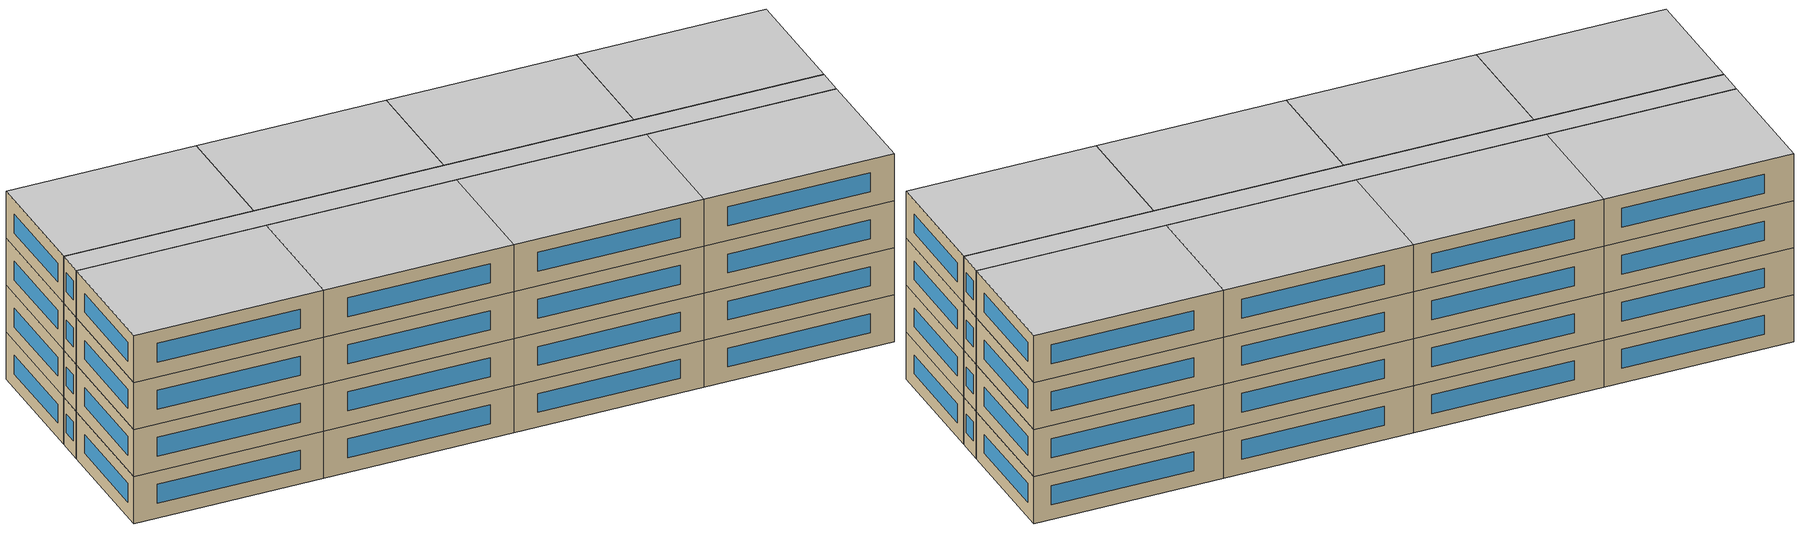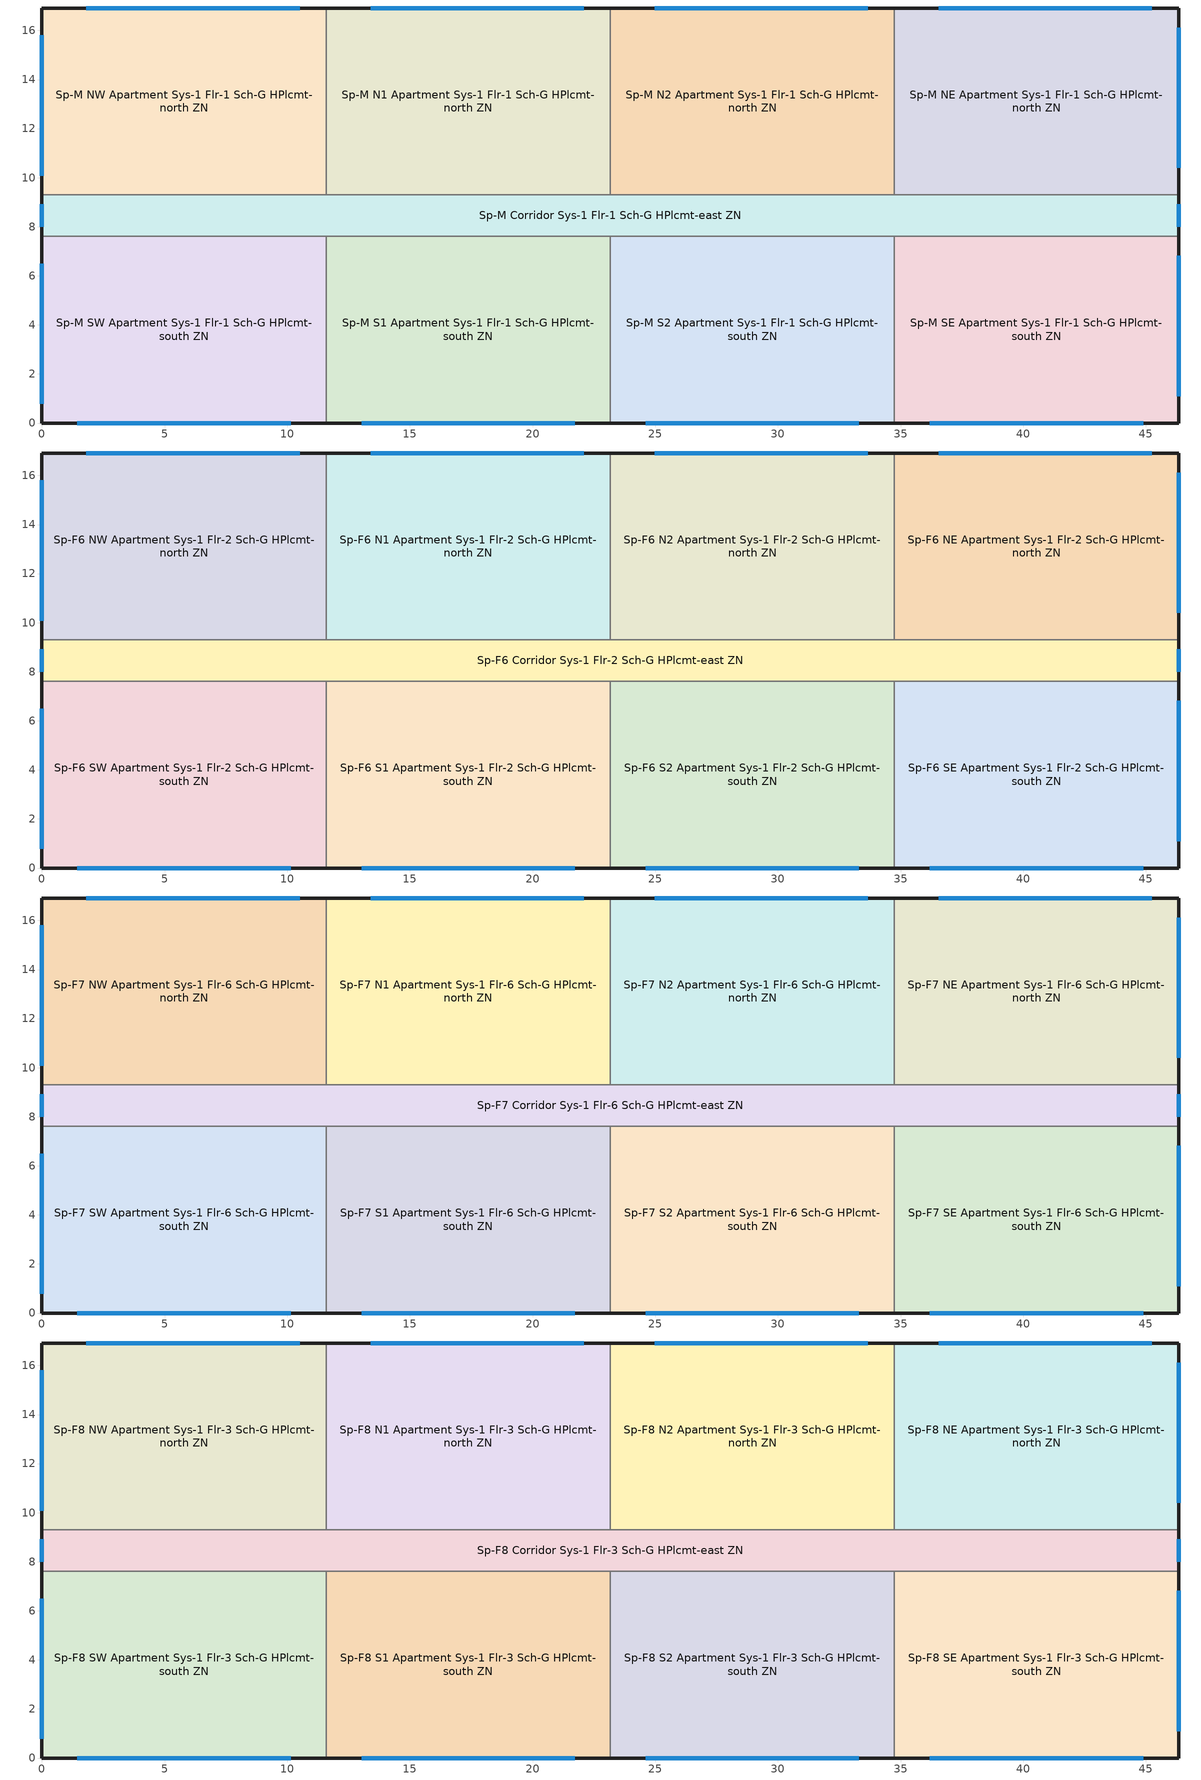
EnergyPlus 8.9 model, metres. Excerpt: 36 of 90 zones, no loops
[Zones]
Sp-M Corridor Sys-1 Flr-1 Sch-G HPlcmt-east ZN
 floor to Sp-F4 Corridor Sys-1 Flr-8 Sch-G HPlcmt-east ZN (Typical Interior Floor): 46.33,9.3 46.33,7.62 0,7.62 0,9.3 z12.19
 wall outside (Customized opaque construction {70a08f41-941f-41e8-ba7e-195cee31ed19} to conductance of 0.247): 46.33,7.62 46.33,9.3 / 0,9.3 0,7.62 z12.19:15.24
 wall to Sp-M S1 Apartment Sys-1 Flr-1 Sch-G HPlcmt-south ZN (Typical Interior Wall): 11.58,7.62 23.16,7.62 z12.19:15.24
 wall to Sp-M S2 Apartment Sys-1 Flr-1 Sch-G HPlcmt-south ZN (Typical Interior Wall): 23.16,7.62 34.75,7.62 z12.19:15.24
 wall to Sp-M SE Apartment Sys-1 Flr-1 Sch-G HPlcmt-south ZN (Typical Interior Wall): 34.75,7.62 46.33,7.62 z12.19:15.24
 wall to Sp-M SW Apartment Sys-1 Flr-1 Sch-G HPlcmt-south ZN (Typical Interior Wall): 0,7.62 11.58,7.62 z12.19:15.24
 wall to Sp-M N1 Apartment Sys-1 Flr-1 Sch-G HPlcmt-north ZN (Typical Interior Wall): 23.16,9.3 11.58,9.3 z12.19:15.24
 wall to Sp-M N2 Apartment Sys-1 Flr-1 Sch-G HPlcmt-north ZN (Typical Interior Wall): 34.75,9.3 23.16,9.3 z12.19:15.24
 wall to Sp-M NE Apartment Sys-1 Flr-1 Sch-G HPlcmt-north ZN (Typical Interior Wall): 46.33,9.3 34.75,9.3 z12.19:15.24
 wall to Sp-M NW Apartment Sys-1 Flr-1 Sch-G HPlcmt-north ZN (Typical Interior Wall): 11.58,9.3 0,9.3 z12.19:15.24
 window (Customized Fenestration: cond=0.220 tvis=0.220 tsol=0.232): 46.33,8 46.33,8.91 / 0,8.91 0,8 z13.15:14.36
Sp-M N1 Apartment Sys-1 Flr-1 Sch-G HPlcmt-north ZN
 floor to Sp-F4 N1 Apartment Sys-1 Flr-8 Sch-G HPlcmt-north ZN (Typical Interior Floor): 23.16,16.92 23.16,9.3 11.58,9.3 11.58,16.92 z12.19
 wall outside (Customized opaque construction {70a08f41-941f-41e8-ba7e-195cee31ed19} to conductance of 0.247): 23.16,16.92 11.58,16.92 z12.19:15.24
 wall to Sp-M N2 Apartment Sys-1 Flr-1 Sch-G HPlcmt-north ZN (Typical Interior Wall): 23.16,9.3 23.16,16.92 z12.19:15.24
 wall to Sp-M NW Apartment Sys-1 Flr-1 Sch-G HPlcmt-north ZN (Typical Interior Wall): 11.58,16.92 11.58,9.3 z12.19:15.24
 window (Customized Fenestration: cond=0.220 tvis=0.220 tsol=0.232): 22.08,16.92 13.4,16.92 z13.15:14.36
Sp-M N2 Apartment Sys-1 Flr-1 Sch-G HPlcmt-north ZN
 floor to Sp-F4 N2 Apartment Sys-1 Flr-8 Sch-G HPlcmt-north ZN (Typical Interior Floor): 34.75,16.92 34.75,9.3 23.16,9.3 23.16,16.92 z12.19
 wall outside (Customized opaque construction {70a08f41-941f-41e8-ba7e-195cee31ed19} to conductance of 0.247): 34.75,16.92 23.16,16.92 z12.19:15.24
 wall to Sp-M NE Apartment Sys-1 Flr-1 Sch-G HPlcmt-north ZN (Typical Interior Wall): 34.75,9.3 34.75,16.92 z12.19:15.24
 window (Customized Fenestration: cond=0.220 tvis=0.220 tsol=0.232): 33.66,16.92 24.98,16.92 z13.15:14.36
Sp-M NE Apartment Sys-1 Flr-1 Sch-G HPlcmt-north ZN
 floor to Sp-F4 NE Apartment Sys-1 Flr-8 Sch-G HPlcmt-north ZN (Typical Interior Floor): 46.33,16.92 46.33,9.3 34.75,9.3 34.75,16.92 z12.19
 wall outside (Customized opaque construction {70a08f41-941f-41e8-ba7e-195cee31ed19} to conductance of 0.247): 46.33,9.3 46.33,16.92 34.75,16.92 z12.19:15.24
 window (Customized Fenestration: cond=0.220 tvis=0.220 tsol=0.232): 46.33,10.4 46.33,16.11 / 45.25,16.92 36.56,16.92 z13.15:14.36
Sp-M NW Apartment Sys-1 Flr-1 Sch-G HPlcmt-north ZN
 floor to Sp-F4 NW Apartment Sys-1 Flr-8 Sch-G HPlcmt-north ZN (Typical Interior Floor): 11.58,16.92 11.58,9.3 0,9.3 0,16.92 z12.19
 wall outside (Customized opaque construction {70a08f41-941f-41e8-ba7e-195cee31ed19} to conductance of 0.247): 11.58,16.92 0,16.92 0,9.3 z12.19:15.24
 window (Customized Fenestration: cond=0.220 tvis=0.220 tsol=0.232): 10.5,16.92 1.81,16.92 / 0,15.8 0,10.08 z13.15:14.36
Sp-M S1 Apartment Sys-1 Flr-1 Sch-G HPlcmt-south ZN
 floor to Sp-F4 S1 Apartment Sys-1 Flr-8 Sch-G HPlcmt-south ZN (Typical Interior Floor): 23.16,7.62 23.16,0 11.58,0 11.58,7.62 z12.19
 wall outside (Customized opaque construction {70a08f41-941f-41e8-ba7e-195cee31ed19} to conductance of 0.247): 11.58,0 23.16,0 z12.19:15.24
 wall to Sp-M S2 Apartment Sys-1 Flr-1 Sch-G HPlcmt-south ZN (Typical Interior Wall): 23.16,0 23.16,7.62 z12.19:15.24
 wall to Sp-M SW Apartment Sys-1 Flr-1 Sch-G HPlcmt-south ZN (Typical Interior Wall): 11.58,7.62 11.58,0 z12.19:15.24
 window (Customized Fenestration: cond=0.220 tvis=0.220 tsol=0.232): 13.03,0 21.72,0 z13.15:14.36
Sp-M S2 Apartment Sys-1 Flr-1 Sch-G HPlcmt-south ZN
 floor to Sp-F4 S2 Apartment Sys-1 Flr-8 Sch-G HPlcmt-south ZN (Typical Interior Floor): 34.75,7.62 34.75,0 23.16,0 23.16,7.62 z12.19
 wall outside (Customized opaque construction {70a08f41-941f-41e8-ba7e-195cee31ed19} to conductance of 0.247): 23.16,0 34.75,0 z12.19:15.24
 wall to Sp-M SE Apartment Sys-1 Flr-1 Sch-G HPlcmt-south ZN (Typical Interior Wall): 34.75,0 34.75,7.62 z12.19:15.24
 window (Customized Fenestration: cond=0.220 tvis=0.220 tsol=0.232): 24.61,0 33.3,0 z13.15:14.36
Sp-M SE Apartment Sys-1 Flr-1 Sch-G HPlcmt-south ZN
 floor to Sp-F4 SE Apartment Sys-1 Flr-8 Sch-G HPlcmt-south ZN (Typical Interior Floor): 46.33,7.62 46.33,0 34.75,0 34.75,7.62 z12.19
 wall outside (Customized opaque construction {70a08f41-941f-41e8-ba7e-195cee31ed19} to conductance of 0.247): 34.75,0 46.33,0 46.33,7.62 z12.19:15.24
 window (Customized Fenestration: cond=0.220 tvis=0.220 tsol=0.232): 46.33,1.1 46.33,6.81 / 36.19,0 44.88,0 z13.15:14.36
Sp-M SW Apartment Sys-1 Flr-1 Sch-G HPlcmt-south ZN
 floor to Sp-F4 SW Apartment Sys-1 Flr-8 Sch-G HPlcmt-south ZN (Typical Interior Floor): 11.58,7.62 11.58,0 0,0 0,7.62 z12.19
 wall outside (Customized opaque construction {70a08f41-941f-41e8-ba7e-195cee31ed19} to conductance of 0.247): 0,7.62 0,0 11.58,0 z12.19:15.24
 window (Customized Fenestration: cond=0.220 tvis=0.220 tsol=0.232): 1.45,0 10.13,0 / 0,6.5 0,0.79 z13.15:14.36
Sp-F6 Corridor Sys-1 Flr-2 Sch-G HPlcmt-east ZN
 floor to Sp-M Corridor Sys-1 Flr-1 Sch-G HPlcmt-east ZN (Typical Interior Floor): 46.33,9.3 46.33,7.62 0,7.62 0,9.3 z15.24
 wall outside (Customized opaque construction {70a08f41-941f-41e8-ba7e-195cee31ed19} to conductance of 0.247): 46.33,7.62 46.33,9.3 / 0,9.3 0,7.62 z15.24:18.29
 wall to Sp-F6 S1 Apartment Sys-1 Flr-2 Sch-G HPlcmt-south ZN (Typical Interior Wall): 11.58,7.62 23.16,7.62 z15.24:18.29
 wall to Sp-F6 S2 Apartment Sys-1 Flr-2 Sch-G HPlcmt-south ZN (Typical Interior Wall): 23.16,7.62 34.75,7.62 z15.24:18.29
 wall to Sp-F6 SE Apartment Sys-1 Flr-2 Sch-G HPlcmt-south ZN (Typical Interior Wall): 34.75,7.62 46.33,7.62 z15.24:18.29
 wall to Sp-F6 SW Apartment Sys-1 Flr-2 Sch-G HPlcmt-south ZN (Typical Interior Wall): 0,7.62 11.58,7.62 z15.24:18.29
 wall to Sp-F6 N1 Apartment Sys-1 Flr-2 Sch-G HPlcmt-north ZN (Typical Interior Wall): 23.16,9.3 11.58,9.3 z15.24:18.29
 wall to Sp-F6 N2 Apartment Sys-1 Flr-2 Sch-G HPlcmt-north ZN (Typical Interior Wall): 34.75,9.3 23.16,9.3 z15.24:18.29
 wall to Sp-F6 NE Apartment Sys-1 Flr-2 Sch-G HPlcmt-north ZN (Typical Interior Wall): 46.33,9.3 34.75,9.3 z15.24:18.29
 wall to Sp-F6 NW Apartment Sys-1 Flr-2 Sch-G HPlcmt-north ZN (Typical Interior Wall): 11.58,9.3 0,9.3 z15.24:18.29
 window (Customized Fenestration: cond=0.220 tvis=0.220 tsol=0.232): 46.33,8 46.33,8.91 / 0,8.91 0,8 z16.19:17.41
Sp-F6 N1 Apartment Sys-1 Flr-2 Sch-G HPlcmt-north ZN
 floor to Sp-M N1 Apartment Sys-1 Flr-1 Sch-G HPlcmt-north ZN (Typical Interior Floor): 23.16,16.92 23.16,9.3 11.58,9.3 11.58,16.92 z15.24
 wall outside (Customized opaque construction {70a08f41-941f-41e8-ba7e-195cee31ed19} to conductance of 0.247): 23.16,16.92 11.58,16.92 z15.24:18.29
 wall to Sp-F6 N2 Apartment Sys-1 Flr-2 Sch-G HPlcmt-north ZN (Typical Interior Wall): 23.16,9.3 23.16,16.92 z15.24:18.29
 wall to Sp-F6 NW Apartment Sys-1 Flr-2 Sch-G HPlcmt-north ZN (Typical Interior Wall): 11.58,16.92 11.58,9.3 z15.24:18.29
 window (Customized Fenestration: cond=0.220 tvis=0.220 tsol=0.232): 22.08,16.92 13.4,16.92 z16.19:17.41
Sp-F6 N2 Apartment Sys-1 Flr-2 Sch-G HPlcmt-north ZN
 floor to Sp-M N2 Apartment Sys-1 Flr-1 Sch-G HPlcmt-north ZN (Typical Interior Floor): 34.75,16.92 34.75,9.3 23.16,9.3 23.16,16.92 z15.24
 wall outside (Customized opaque construction {70a08f41-941f-41e8-ba7e-195cee31ed19} to conductance of 0.247): 34.75,16.92 23.16,16.92 z15.24:18.29
 wall to Sp-F6 NE Apartment Sys-1 Flr-2 Sch-G HPlcmt-north ZN (Typical Interior Wall): 34.75,9.3 34.75,16.92 z15.24:18.29
 window (Customized Fenestration: cond=0.220 tvis=0.220 tsol=0.232): 33.66,16.92 24.98,16.92 z16.19:17.41
Sp-F6 NE Apartment Sys-1 Flr-2 Sch-G HPlcmt-north ZN
 floor to Sp-M NE Apartment Sys-1 Flr-1 Sch-G HPlcmt-north ZN (Typical Interior Floor): 46.33,16.92 46.33,9.3 34.75,9.3 34.75,16.92 z15.24
 wall outside (Customized opaque construction {70a08f41-941f-41e8-ba7e-195cee31ed19} to conductance of 0.247): 46.33,9.3 46.33,16.92 34.75,16.92 z15.24:18.29
 window (Customized Fenestration: cond=0.220 tvis=0.220 tsol=0.232): 46.33,10.4 46.33,16.11 / 45.25,16.92 36.56,16.92 z16.19:17.41
Sp-F6 NW Apartment Sys-1 Flr-2 Sch-G HPlcmt-north ZN
 floor to Sp-M NW Apartment Sys-1 Flr-1 Sch-G HPlcmt-north ZN (Typical Interior Floor): 11.58,16.92 11.58,9.3 0,9.3 0,16.92 z15.24
 wall outside (Customized opaque construction {70a08f41-941f-41e8-ba7e-195cee31ed19} to conductance of 0.247): 11.58,16.92 0,16.92 0,9.3 z15.24:18.29
 window (Customized Fenestration: cond=0.220 tvis=0.220 tsol=0.232): 10.5,16.92 1.81,16.92 / 0,15.8 0,10.08 z16.19:17.41
Sp-F6 S1 Apartment Sys-1 Flr-2 Sch-G HPlcmt-south ZN
 floor to Sp-M S1 Apartment Sys-1 Flr-1 Sch-G HPlcmt-south ZN (Typical Interior Floor): 23.16,7.62 23.16,0 11.58,0 11.58,7.62 z15.24
 wall outside (Customized opaque construction {70a08f41-941f-41e8-ba7e-195cee31ed19} to conductance of 0.247): 11.58,0 23.16,0 z15.24:18.29
 wall to Sp-F6 S2 Apartment Sys-1 Flr-2 Sch-G HPlcmt-south ZN (Typical Interior Wall): 23.16,0 23.16,7.62 z15.24:18.29
 wall to Sp-F6 SW Apartment Sys-1 Flr-2 Sch-G HPlcmt-south ZN (Typical Interior Wall): 11.58,7.62 11.58,0 z15.24:18.29
 window (Customized Fenestration: cond=0.220 tvis=0.220 tsol=0.232): 13.03,0 21.72,0 z16.19:17.41
Sp-F6 S2 Apartment Sys-1 Flr-2 Sch-G HPlcmt-south ZN
 floor to Sp-M S2 Apartment Sys-1 Flr-1 Sch-G HPlcmt-south ZN (Typical Interior Floor): 34.75,7.62 34.75,0 23.16,0 23.16,7.62 z15.24
 wall outside (Customized opaque construction {70a08f41-941f-41e8-ba7e-195cee31ed19} to conductance of 0.247): 23.16,0 34.75,0 z15.24:18.29
 wall to Sp-F6 SE Apartment Sys-1 Flr-2 Sch-G HPlcmt-south ZN (Typical Interior Wall): 34.75,0 34.75,7.62 z15.24:18.29
 window (Customized Fenestration: cond=0.220 tvis=0.220 tsol=0.232): 24.61,0 33.3,0 z16.19:17.41
Sp-F6 SE Apartment Sys-1 Flr-2 Sch-G HPlcmt-south ZN
 floor to Sp-M SE Apartment Sys-1 Flr-1 Sch-G HPlcmt-south ZN (Typical Interior Floor): 46.33,7.62 46.33,0 34.75,0 34.75,7.62 z15.24
 wall outside (Customized opaque construction {70a08f41-941f-41e8-ba7e-195cee31ed19} to conductance of 0.247): 34.75,0 46.33,0 46.33,7.62 z15.24:18.29
 window (Customized Fenestration: cond=0.220 tvis=0.220 tsol=0.232): 46.33,1.1 46.33,6.81 / 36.19,0 44.88,0 z16.19:17.41
Sp-F6 SW Apartment Sys-1 Flr-2 Sch-G HPlcmt-south ZN
 floor to Sp-M SW Apartment Sys-1 Flr-1 Sch-G HPlcmt-south ZN (Typical Interior Floor): 11.58,7.62 11.58,0 0,0 0,7.62 z15.24
 wall outside (Customized opaque construction {70a08f41-941f-41e8-ba7e-195cee31ed19} to conductance of 0.247): 0,7.62 0,0 11.58,0 z15.24:18.29
 window (Customized Fenestration: cond=0.220 tvis=0.220 tsol=0.232): 1.45,0 10.13,0 / 0,6.5 0,0.79 z16.19:17.41
Sp-F7 Corridor Sys-1 Flr-6 Sch-G HPlcmt-east ZN
 floor to Sp-F6 Corridor Sys-1 Flr-2 Sch-G HPlcmt-east ZN (Typical Interior Floor): 46.33,9.3 46.33,7.62 0,7.62 0,9.3 z18.29
 wall outside (Customized opaque construction {70a08f41-941f-41e8-ba7e-195cee31ed19} to conductance of 0.247): 46.33,7.62 46.33,9.3 / 0,9.3 0,7.62 z18.29:21.33
 wall to Sp-F7 S1 Apartment Sys-1 Flr-6 Sch-G HPlcmt-south ZN (Typical Interior Wall): 11.58,7.62 23.16,7.62 z18.29:21.33
 wall to Sp-F7 S2 Apartment Sys-1 Flr-6 Sch-G HPlcmt-south ZN (Typical Interior Wall): 23.16,7.62 34.75,7.62 z18.29:21.33
 wall to Sp-F7 SE Apartment Sys-1 Flr-6 Sch-G HPlcmt-south ZN (Typical Interior Wall): 34.75,7.62 46.33,7.62 z18.29:21.33
 wall to Sp-F7 SW Apartment Sys-1 Flr-6 Sch-G HPlcmt-south ZN (Typical Interior Wall): 0,7.62 11.58,7.62 z18.29:21.33
 wall to Sp-F7 N1 Apartment Sys-1 Flr-6 Sch-G HPlcmt-north ZN (Typical Interior Wall): 23.16,9.3 11.58,9.3 z18.29:21.33
 wall to Sp-F7 N2 Apartment Sys-1 Flr-6 Sch-G HPlcmt-north ZN (Typical Interior Wall): 34.75,9.3 23.16,9.3 z18.29:21.33
 wall to Sp-F7 NE Apartment Sys-1 Flr-6 Sch-G HPlcmt-north ZN (Typical Interior Wall): 46.33,9.3 34.75,9.3 z18.29:21.33
 wall to Sp-F7 NW Apartment Sys-1 Flr-6 Sch-G HPlcmt-north ZN (Typical Interior Wall): 11.58,9.3 0,9.3 z18.29:21.33
 window (Customized Fenestration: cond=0.220 tvis=0.220 tsol=0.232): 46.33,8 46.33,8.91 / 0,8.91 0,8 z19.24:20.46
Sp-F7 N1 Apartment Sys-1 Flr-6 Sch-G HPlcmt-north ZN
 floor to Sp-F6 N1 Apartment Sys-1 Flr-2 Sch-G HPlcmt-north ZN (Typical Interior Floor): 23.16,16.92 23.16,9.3 11.58,9.3 11.58,16.92 z18.29
 wall outside (Customized opaque construction {70a08f41-941f-41e8-ba7e-195cee31ed19} to conductance of 0.247): 23.16,16.92 11.58,16.92 z18.29:21.33
 wall to Sp-F7 N2 Apartment Sys-1 Flr-6 Sch-G HPlcmt-north ZN (Typical Interior Wall): 23.16,9.3 23.16,16.92 z18.29:21.33
 wall to Sp-F7 NW Apartment Sys-1 Flr-6 Sch-G HPlcmt-north ZN (Typical Interior Wall): 11.58,16.92 11.58,9.3 z18.29:21.33
 window (Customized Fenestration: cond=0.220 tvis=0.220 tsol=0.232): 22.08,16.92 13.4,16.92 z19.24:20.46
Sp-F7 N2 Apartment Sys-1 Flr-6 Sch-G HPlcmt-north ZN
 floor to Sp-F6 N2 Apartment Sys-1 Flr-2 Sch-G HPlcmt-north ZN (Typical Interior Floor): 34.75,16.92 34.75,9.3 23.16,9.3 23.16,16.92 z18.29
 wall outside (Customized opaque construction {70a08f41-941f-41e8-ba7e-195cee31ed19} to conductance of 0.247): 34.75,16.92 23.16,16.92 z18.29:21.33
 wall to Sp-F7 NE Apartment Sys-1 Flr-6 Sch-G HPlcmt-north ZN (Typical Interior Wall): 34.75,9.3 34.75,16.92 z18.29:21.33
 window (Customized Fenestration: cond=0.220 tvis=0.220 tsol=0.232): 33.66,16.92 24.98,16.92 z19.24:20.46
Sp-F7 NE Apartment Sys-1 Flr-6 Sch-G HPlcmt-north ZN
 floor to Sp-F6 NE Apartment Sys-1 Flr-2 Sch-G HPlcmt-north ZN (Typical Interior Floor): 46.33,16.92 46.33,9.3 34.75,9.3 34.75,16.92 z18.29
 wall outside (Customized opaque construction {70a08f41-941f-41e8-ba7e-195cee31ed19} to conductance of 0.247): 46.33,9.3 46.33,16.92 34.75,16.92 z18.29:21.33
 window (Customized Fenestration: cond=0.220 tvis=0.220 tsol=0.232): 46.33,10.4 46.33,16.11 / 45.25,16.92 36.56,16.92 z19.24:20.46
Sp-F7 NW Apartment Sys-1 Flr-6 Sch-G HPlcmt-north ZN
 floor to Sp-F6 NW Apartment Sys-1 Flr-2 Sch-G HPlcmt-north ZN (Typical Interior Floor): 11.58,16.92 11.58,9.3 0,9.3 0,16.92 z18.29
 wall outside (Customized opaque construction {70a08f41-941f-41e8-ba7e-195cee31ed19} to conductance of 0.247): 11.58,16.92 0,16.92 0,9.3 z18.29:21.33
 window (Customized Fenestration: cond=0.220 tvis=0.220 tsol=0.232): 10.5,16.92 1.81,16.92 / 0,15.8 0,10.08 z19.24:20.46
Sp-F7 S1 Apartment Sys-1 Flr-6 Sch-G HPlcmt-south ZN
 floor to Sp-F6 S1 Apartment Sys-1 Flr-2 Sch-G HPlcmt-south ZN (Typical Interior Floor): 23.16,7.62 23.16,0 11.58,0 11.58,7.62 z18.29
 wall outside (Customized opaque construction {70a08f41-941f-41e8-ba7e-195cee31ed19} to conductance of 0.247): 11.58,0 23.16,0 z18.29:21.33
 wall to Sp-F7 S2 Apartment Sys-1 Flr-6 Sch-G HPlcmt-south ZN (Typical Interior Wall): 23.16,0 23.16,7.62 z18.29:21.33
 wall to Sp-F7 SW Apartment Sys-1 Flr-6 Sch-G HPlcmt-south ZN (Typical Interior Wall): 11.58,7.62 11.58,0 z18.29:21.33
 window (Customized Fenestration: cond=0.220 tvis=0.220 tsol=0.232): 13.03,0 21.72,0 z19.24:20.46
Sp-F7 S2 Apartment Sys-1 Flr-6 Sch-G HPlcmt-south ZN
 floor to Sp-F6 S2 Apartment Sys-1 Flr-2 Sch-G HPlcmt-south ZN (Typical Interior Floor): 34.75,7.62 34.75,0 23.16,0 23.16,7.62 z18.29
 wall outside (Customized opaque construction {70a08f41-941f-41e8-ba7e-195cee31ed19} to conductance of 0.247): 23.16,0 34.75,0 z18.29:21.33
 wall to Sp-F7 SE Apartment Sys-1 Flr-6 Sch-G HPlcmt-south ZN (Typical Interior Wall): 34.75,0 34.75,7.62 z18.29:21.33
 window (Customized Fenestration: cond=0.220 tvis=0.220 tsol=0.232): 24.61,0 33.3,0 z19.24:20.46
Sp-F7 SE Apartment Sys-1 Flr-6 Sch-G HPlcmt-south ZN
 floor to Sp-F6 SE Apartment Sys-1 Flr-2 Sch-G HPlcmt-south ZN (Typical Interior Floor): 46.33,7.62 46.33,0 34.75,0 34.75,7.62 z18.29
 wall outside (Customized opaque construction {70a08f41-941f-41e8-ba7e-195cee31ed19} to conductance of 0.247): 34.75,0 46.33,0 46.33,7.62 z18.29:21.33
 window (Customized Fenestration: cond=0.220 tvis=0.220 tsol=0.232): 46.33,1.1 46.33,6.81 / 36.19,0 44.88,0 z19.24:20.46
Sp-F7 SW Apartment Sys-1 Flr-6 Sch-G HPlcmt-south ZN
 floor to Sp-F6 SW Apartment Sys-1 Flr-2 Sch-G HPlcmt-south ZN (Typical Interior Floor): 11.58,7.62 11.58,0 0,0 0,7.62 z18.29
 wall outside (Customized opaque construction {70a08f41-941f-41e8-ba7e-195cee31ed19} to conductance of 0.247): 0,7.62 0,0 11.58,0 z18.29:21.33
 window (Customized Fenestration: cond=0.220 tvis=0.220 tsol=0.232): 1.45,0 10.13,0 / 0,6.5 0,0.79 z19.24:20.46
Sp-F8 Corridor Sys-1 Flr-3 Sch-G HPlcmt-east ZN
 floor to Sp-F7 Corridor Sys-1 Flr-6 Sch-G HPlcmt-east ZN (Typical Interior Floor): 46.33,9.3 46.33,7.62 0,7.62 0,9.3 z21.33
 wall outside (Customized opaque construction {70a08f41-941f-41e8-ba7e-195cee31ed19} to conductance of 0.247): 46.33,7.62 46.33,9.3 / 0,9.3 0,7.62 z21.33:24.38
 wall to Sp-F8 S1 Apartment Sys-1 Flr-3 Sch-G HPlcmt-south ZN (Typical Interior Wall): 11.58,7.62 23.16,7.62 z21.33:24.38
 wall to Sp-F8 S2 Apartment Sys-1 Flr-3 Sch-G HPlcmt-south ZN (Typical Interior Wall): 23.16,7.62 34.75,7.62 z21.33:24.38
 wall to Sp-F8 SE Apartment Sys-1 Flr-3 Sch-G HPlcmt-south ZN (Typical Interior Wall): 34.75,7.62 46.33,7.62 z21.33:24.38
 wall to Sp-F8 SW Apartment Sys-1 Flr-3 Sch-G HPlcmt-south ZN (Typical Interior Wall): 0,7.62 11.58,7.62 z21.33:24.38
 wall to Sp-F8 N1 Apartment Sys-1 Flr-3 Sch-G HPlcmt-north ZN (Typical Interior Wall): 23.16,9.3 11.58,9.3 z21.33:24.38
 wall to Sp-F8 N2 Apartment Sys-1 Flr-3 Sch-G HPlcmt-north ZN (Typical Interior Wall): 34.75,9.3 23.16,9.3 z21.33:24.38
 wall to Sp-F8 NE Apartment Sys-1 Flr-3 Sch-G HPlcmt-north ZN (Typical Interior Wall): 46.33,9.3 34.75,9.3 z21.33:24.38
 wall to Sp-F8 NW Apartment Sys-1 Flr-3 Sch-G HPlcmt-north ZN (Typical Interior Wall): 11.58,9.3 0,9.3 z21.33:24.38
 window (Customized Fenestration: cond=0.220 tvis=0.220 tsol=0.232): 46.33,8 46.33,8.91 / 0,8.91 0,8 z22.29:23.51
 ceiling to Sp-F9 Corridor Sys-1 Flr-10 Sch-G HPlcmt-east ZN (Typical Interior Ceiling): 46.33,7.62 46.33,9.3 0,9.3 0,7.62 z24.38
Sp-F8 N1 Apartment Sys-1 Flr-3 Sch-G HPlcmt-north ZN
 floor to Sp-F7 N1 Apartment Sys-1 Flr-6 Sch-G HPlcmt-north ZN (Typical Interior Floor): 23.16,16.92 23.16,9.3 11.58,9.3 11.58,16.92 z21.33
 wall outside (Customized opaque construction {70a08f41-941f-41e8-ba7e-195cee31ed19} to conductance of 0.247): 23.16,16.92 11.58,16.92 z21.33:24.38
 wall to Sp-F8 N2 Apartment Sys-1 Flr-3 Sch-G HPlcmt-north ZN (Typical Interior Wall): 23.16,9.3 23.16,16.92 z21.33:24.38
 wall to Sp-F8 NW Apartment Sys-1 Flr-3 Sch-G HPlcmt-north ZN (Typical Interior Wall): 11.58,16.92 11.58,9.3 z21.33:24.38
 window (Customized Fenestration: cond=0.220 tvis=0.220 tsol=0.232): 22.08,16.92 13.4,16.92 z22.29:23.51
 ceiling to Sp-F9 N1 Apartment Sys-1 Flr-10 Sch-G HPlcmt-north ZN (Typical Interior Ceiling): 23.16,9.3 23.16,16.92 11.58,16.92 11.58,9.3 z24.38
Sp-F8 N2 Apartment Sys-1 Flr-3 Sch-G HPlcmt-north ZN
 floor to Sp-F7 N2 Apartment Sys-1 Flr-6 Sch-G HPlcmt-north ZN (Typical Interior Floor): 34.75,16.92 34.75,9.3 23.16,9.3 23.16,16.92 z21.33
 wall outside (Customized opaque construction {70a08f41-941f-41e8-ba7e-195cee31ed19} to conductance of 0.247): 34.75,16.92 23.16,16.92 z21.33:24.38
 wall to Sp-F8 NE Apartment Sys-1 Flr-3 Sch-G HPlcmt-north ZN (Typical Interior Wall): 34.75,9.3 34.75,16.92 z21.33:24.38
 window (Customized Fenestration: cond=0.220 tvis=0.220 tsol=0.232): 33.66,16.92 24.98,16.92 z22.29:23.51
 ceiling to Sp-F9 N2 Apartment Sys-1 Flr-10 Sch-G HPlcmt-north ZN (Typical Interior Ceiling): 34.75,9.3 34.75,16.92 23.16,16.92 23.16,9.3 z24.38
Sp-F8 NE Apartment Sys-1 Flr-3 Sch-G HPlcmt-north ZN
 floor to Sp-F7 NE Apartment Sys-1 Flr-6 Sch-G HPlcmt-north ZN (Typical Interior Floor): 46.33,16.92 46.33,9.3 34.75,9.3 34.75,16.92 z21.33
 wall outside (Customized opaque construction {70a08f41-941f-41e8-ba7e-195cee31ed19} to conductance of 0.247): 46.33,9.3 46.33,16.92 34.75,16.92 z21.33:24.38
 window (Customized Fenestration: cond=0.220 tvis=0.220 tsol=0.232): 46.33,10.4 46.33,16.11 / 45.25,16.92 36.56,16.92 z22.29:23.51
 ceiling to Sp-F9 NE Apartment Sys-1 Flr-10 Sch-G HPlcmt-north ZN (Typical Interior Ceiling): 46.33,9.3 46.33,16.92 34.75,16.92 34.75,9.3 z24.38
Sp-F8 NW Apartment Sys-1 Flr-3 Sch-G HPlcmt-north ZN
 floor to Sp-F7 NW Apartment Sys-1 Flr-6 Sch-G HPlcmt-north ZN (Typical Interior Floor): 11.58,16.92 11.58,9.3 0,9.3 0,16.92 z21.33
 wall outside (Customized opaque construction {70a08f41-941f-41e8-ba7e-195cee31ed19} to conductance of 0.247): 11.58,16.92 0,16.92 0,9.3 z21.33:24.38
 window (Customized Fenestration: cond=0.220 tvis=0.220 tsol=0.232): 10.5,16.92 1.81,16.92 / 0,15.8 0,10.08 z22.29:23.51
 ceiling to Sp-F9 NW Apartment Sys-1 Flr-10 Sch-G HPlcmt-north ZN (Typical Interior Ceiling): 11.58,9.3 11.58,16.92 0,16.92 0,9.3 z24.38
Sp-F8 S1 Apartment Sys-1 Flr-3 Sch-G HPlcmt-south ZN
 floor to Sp-F7 S1 Apartment Sys-1 Flr-6 Sch-G HPlcmt-south ZN (Typical Interior Floor): 23.16,7.62 23.16,0 11.58,0 11.58,7.62 z21.33
 wall outside (Customized opaque construction {70a08f41-941f-41e8-ba7e-195cee31ed19} to conductance of 0.247): 11.58,0 23.16,0 z21.33:24.38
 wall to Sp-F8 S2 Apartment Sys-1 Flr-3 Sch-G HPlcmt-south ZN (Typical Interior Wall): 23.16,0 23.16,7.62 z21.33:24.38
 wall to Sp-F8 SW Apartment Sys-1 Flr-3 Sch-G HPlcmt-south ZN (Typical Interior Wall): 11.58,7.62 11.58,0 z21.33:24.38
 window (Customized Fenestration: cond=0.220 tvis=0.220 tsol=0.232): 13.03,0 21.72,0 z22.29:23.51
 ceiling to Sp-F9 S1 Apartment Sys-1 Flr-10 Sch-G HPlcmt-south ZN (Typical Interior Ceiling): 23.16,0 23.16,7.62 11.58,7.62 11.58,0 z24.38
Sp-F8 S2 Apartment Sys-1 Flr-3 Sch-G HPlcmt-south ZN
 floor to Sp-F7 S2 Apartment Sys-1 Flr-6 Sch-G HPlcmt-south ZN (Typical Interior Floor): 34.75,7.62 34.75,0 23.16,0 23.16,7.62 z21.33
 wall outside (Customized opaque construction {70a08f41-941f-41e8-ba7e-195cee31ed19} to conductance of 0.247): 23.16,0 34.75,0 z21.33:24.38
 wall to Sp-F8 SE Apartment Sys-1 Flr-3 Sch-G HPlcmt-south ZN (Typical Interior Wall): 34.75,0 34.75,7.62 z21.33:24.38
 window (Customized Fenestration: cond=0.220 tvis=0.220 tsol=0.232): 24.61,0 33.3,0 z22.29:23.51
 ceiling to Sp-F9 S2 Apartment Sys-1 Flr-10 Sch-G HPlcmt-south ZN (Typical Interior Ceiling): 34.75,0 34.75,7.62 23.16,7.62 23.16,0 z24.38
Sp-F8 SE Apartment Sys-1 Flr-3 Sch-G HPlcmt-south ZN
 floor to Sp-F7 SE Apartment Sys-1 Flr-6 Sch-G HPlcmt-south ZN (Typical Interior Floor): 46.33,7.62 46.33,0 34.75,0 34.75,7.62 z21.33
 wall outside (Customized opaque construction {70a08f41-941f-41e8-ba7e-195cee31ed19} to conductance of 0.247): 34.75,0 46.33,0 46.33,7.62 z21.33:24.38
 window (Customized Fenestration: cond=0.220 tvis=0.220 tsol=0.232): 46.33,1.1 46.33,6.81 / 36.19,0 44.88,0 z22.29:23.51
 ceiling to Sp-F9 SE Apartment Sys-1 Flr-10 Sch-G HPlcmt-south ZN (Typical Interior Ceiling): 46.33,0 46.33,7.62 34.75,7.62 34.75,0 z24.38
Sp-F8 SW Apartment Sys-1 Flr-3 Sch-G HPlcmt-south ZN
 floor to Sp-F7 SW Apartment Sys-1 Flr-6 Sch-G HPlcmt-south ZN (Typical Interior Floor): 11.58,7.62 11.58,0 0,0 0,7.62 z21.33
 wall outside (Customized opaque construction {70a08f41-941f-41e8-ba7e-195cee31ed19} to conductance of 0.247): 0,7.62 0,0 11.58,0 z21.33:24.38
 window (Customized Fenestration: cond=0.220 tvis=0.220 tsol=0.232): 1.45,0 10.13,0 / 0,6.5 0,0.79 z22.29:23.51
 ceiling to Sp-F9 SW Apartment Sys-1 Flr-10 Sch-G HPlcmt-south ZN (Typical Interior Ceiling): 11.58,0 11.58,7.62 0,7.62 0,0 z24.38
[Building]
NECB 2011-HighriseApartment-NECB HDD Method-CAN_PQ_Montreal.Intl.AP.716270_CWEC.epw created: 2017-06-30 13:16:17 +0000: North Axis {deg}=0; Terrain=City; Loads Convergence Tolerance Value=0.04; Temperature Convergence Tolerance Value {deltaC}=0.2; Solar Distribution=FullInteriorAndExterior; Maximum Number of Warmup Days=25; Minimum Number of Warmup Days=6
[Site:Location]
Montreal-Trudeau Intl AP: Latitude {deg}=45.471; Longitude {deg}=-73.741; Time Zone {hr}=-5; Elevation {m}=36
[Site:GroundTemperature:BuildingSurface]
19.527, 19.502, 19.536, 19.598, 20.002, 21.64, 22.225, 22.375, 21.449, 20.121, 19.802, 19.633
[Site:WaterMainsTemperature]
Calculation Method=Correlation; Annual Average Outdoor Air Temperature {C}=6.25; Maximum Difference In Monthly Average Outdoor Air Temperatures {deltaC}=30.2
[SizingPeriod:DesignDay] Day of Month=21; Dry-Bulb Temperature Range Modifier Type=DefaultMultipliers; Humidity Condition Type=Wetbulb; Barometric Pressure {Pa}=100893; Rain Indicator=No; Snow Indicator=No; Daylight Saving Time Indicator=No
Name | Month | Day Type | Maximum Dry-Bulb Temperature {C} | Daily Dry-Bulb Temperature Range {deltaC} | Wetbulb or DewPoint at Maximum Dry-Bulb {C} | Wind Speed {m/s} | Wind Direction {deg} | Solar Model Indicator | ASHRAE Clear Sky Optical Depth for Beam Irradiance (taub) | ASHRAE Clear Sky Optical Depth for Diffuse Irradiance (taud) | Sky Clearness
Montreal Int'l Ann Clg .4% Condns DB=>MWB | 7 | SummerDesignDay | 30 | 9.3 | 22.1 | 4.9 | 220 | ASHRAETau | 0.465 | 1.966
Montreal Int'l Ann Clg .4% Condns WB=>MDB | 7 | SummerDesignDay | 28.1 | 9.3 | 23.2 | 4.9 | 220 | ASHRAETau | 0.465 | 1.966
Montreal Int'l Ann Htg 99.6% Condns DB | 1 | WinterDesignDay | -23.7 | 0 | -23.7 | 3.9 | 260 | ASHRAEClearSky |  |  | 0
[Material] Thermal Absorptance=0.9
Name | Roughness | Thickness {m} | Conductivity {W/m-K} | Density {kg/m3} | Specific Heat {J/kg-K} | Solar Absorptance | Visible Absorptance
1/2IN Gypsum 1 | Smooth | 0.0127 | 0.16 | 784.9 | 830 | 0.4 | 0.4
100mm Normalweight concrete floor | MediumSmooth | 0.1016 | 2.31 | 2322 | 832 | 0.7 | 0.7
1IN Stucco 1 | Smooth | 0.0253 | 0.6918 | 1858 | 837 | 0.7 | 0.92
8IN CONCRETE HW RefBldg 1 | Rough | 0.2032 | 1.311 | 2240 | 836.8 | 0.7 | 0.7
G01 13mm gypsum board | Smooth | 0.0127 | 0.16 | 800 | 1090 | 0.7 | 0.5
[Material:NoMass] Thermal Absorptance=0.9; Solar Absorptance=0.7
Name | Roughness | Thermal Resistance {m2-K/W} | Visible Absorptance
CP02 CARPET PAD | VeryRough | 0.21648 | 0.8
Typical Insulation R-10.11 1 | Smooth | 3.77764 | 0.7
[WindowMaterial:SimpleGlazingSystem]
Customized Fenestration:: cond=0.220 tvis=0.220 tsol=0.232: U-Factor {W/m2-K}=2.2; Solar Heat Gain Coefficient=0.6; Visible Transmittance=0.21
[Construction]
Customized Fenestration: cond=0.220 tvis=0.220 tsol=0.232: Customized Fenestration:: cond=0.220 tvis=0.220 tsol=0.232
Customized opaque construction {70a08f41-941f-41e8-ba7e-195cee31ed19} to conductance of 0.247: 1IN Stucco 1, 8IN CONCRETE HW RefBldg 1, Typical Insulation R-10.11 1, 1/2IN Gypsum 1
Typical Interior Ceiling: CP02 CARPET PAD, 100mm Normalweight concrete floor
Typical Interior Floor: 100mm Normalweight concrete floor, CP02 CARPET PAD
Typical Interior Wall: G01 13mm gypsum board, G01 13mm gypsum board
[Zone] Part of Total Floor Area=Yes
Sp-F6 Corridor Sys-1 Flr-2 Sch-G HPlcmt-east ZN; Sp-F6 N1 Apartment Sys-1 Flr-2 Sch-G HPlcmt-north ZN; Sp-F6 N2 Apartment Sys-1 Flr-2 Sch-G HPlcmt-north ZN; Sp-F6 NE Apartment Sys-1 Flr-2 Sch-G HPlcmt-north ZN; Sp-F6 NW Apartment Sys-1 Flr-2 Sch-G HPlcmt-north ZN; Sp-F6 S1 Apartment Sys-1 Flr-2 Sch-G HPlcmt-south ZN; Sp-F6 S2 Apartment Sys-1 Flr-2 Sch-G HPlcmt-south ZN; Sp-F6 SE Apartment Sys-1 Flr-2 Sch-G HPlcmt-south ZN; Sp-F6 SW Apartment Sys-1 Flr-2 Sch-G HPlcmt-south ZN; Sp-F7 Corridor Sys-1 Flr-6 Sch-G HPlcmt-east ZN; Sp-F7 N1 Apartment Sys-1 Flr-6 Sch-G HPlcmt-north ZN; Sp-F7 N2 Apartment Sys-1 Flr-6 Sch-G HPlcmt-north ZN; Sp-F7 NE Apartment Sys-1 Flr-6 Sch-G HPlcmt-north ZN; Sp-F7 NW Apartment Sys-1 Flr-6 Sch-G HPlcmt-north ZN; Sp-F7 S1 Apartment Sys-1 Flr-6 Sch-G HPlcmt-south ZN; Sp-F7 S2 Apartment Sys-1 Flr-6 Sch-G HPlcmt-south ZN; Sp-F7 SE Apartment Sys-1 Flr-6 Sch-G HPlcmt-south ZN; Sp-F7 SW Apartment Sys-1 Flr-6 Sch-G HPlcmt-south ZN; Sp-F8 Corridor Sys-1 Flr-3 Sch-G HPlcmt-east ZN; Sp-F8 N1 Apartment Sys-1 Flr-3 Sch-G HPlcmt-north ZN; Sp-F8 N2 Apartment Sys-1 Flr-3 Sch-G HPlcmt-north ZN; Sp-F8 NE Apartment Sys-1 Flr-3 Sch-G HPlcmt-north ZN; Sp-F8 NW Apartment Sys-1 Flr-3 Sch-G HPlcmt-north ZN; Sp-F8 S1 Apartment Sys-1 Flr-3 Sch-G HPlcmt-south ZN; Sp-F8 S2 Apartment Sys-1 Flr-3 Sch-G HPlcmt-south ZN; Sp-F8 SE Apartment Sys-1 Flr-3 Sch-G HPlcmt-south ZN; Sp-F8 SW Apartment Sys-1 Flr-3 Sch-G HPlcmt-south ZN; Sp-M Corridor Sys-1 Flr-1 Sch-G HPlcmt-east ZN; Sp-M N1 Apartment Sys-1 Flr-1 Sch-G HPlcmt-north ZN; Sp-M N2 Apartment Sys-1 Flr-1 Sch-G HPlcmt-north ZN; Sp-M NE Apartment Sys-1 Flr-1 Sch-G HPlcmt-north ZN; Sp-M NW Apartment Sys-1 Flr-1 Sch-G HPlcmt-north ZN; Sp-M S1 Apartment Sys-1 Flr-1 Sch-G HPlcmt-south ZN; Sp-M S2 Apartment Sys-1 Flr-1 Sch-G HPlcmt-south ZN; Sp-M SE Apartment Sys-1 Flr-1 Sch-G HPlcmt-south ZN; Sp-M SW Apartment Sys-1 Flr-1 Sch-G HPlcmt-south ZN
[ZoneInfiltration:DesignFlowRate] Schedule=Always On Discrete; Design Flow Rate Calculation Method=Flow/ExteriorArea; Flow per Exterior Surface Area {m3/s-m2}=0.00025; Constant Term Coefficient=0; Temperature Term Coefficient=0; Velocity Term Coefficient=0.224; Velocity Squared Term Coefficient=0
Name | Zone or ZoneList
F6 Corridor Infiltration | Sp-F6 Corridor Sys-1 Flr-2 Sch-G HPlcmt-east ZN
F6 N1 Apartment Infiltration | Sp-F6 N1 Apartment Sys-1 Flr-2 Sch-G HPlcmt-north ZN
F6 N2 Apartment Infiltration | Sp-F6 N2 Apartment Sys-1 Flr-2 Sch-G HPlcmt-north ZN
F6 NE Apartment Infiltration | Sp-F6 NE Apartment Sys-1 Flr-2 Sch-G HPlcmt-north ZN
F6 NW Apartment Infiltration | Sp-F6 NW Apartment Sys-1 Flr-2 Sch-G HPlcmt-north ZN
F6 S1 Apartment Infiltration | Sp-F6 S1 Apartment Sys-1 Flr-2 Sch-G HPlcmt-south ZN
F6 S2 Apartment Infiltration | Sp-F6 S2 Apartment Sys-1 Flr-2 Sch-G HPlcmt-south ZN
F6 SE Apartment Infiltration | Sp-F6 SE Apartment Sys-1 Flr-2 Sch-G HPlcmt-south ZN
F6 SW Apartment Infiltration | Sp-F6 SW Apartment Sys-1 Flr-2 Sch-G HPlcmt-south ZN
F7 Corridor Infiltration | Sp-F7 Corridor Sys-1 Flr-6 Sch-G HPlcmt-east ZN
F7 N1 Apartment Infiltration | Sp-F7 N1 Apartment Sys-1 Flr-6 Sch-G HPlcmt-north ZN
F7 N2 Apartment Infiltration | Sp-F7 N2 Apartment Sys-1 Flr-6 Sch-G HPlcmt-north ZN
F7 NE Apartment Infiltration | Sp-F7 NE Apartment Sys-1 Flr-6 Sch-G HPlcmt-north ZN
F7 NW Apartment Infiltration | Sp-F7 NW Apartment Sys-1 Flr-6 Sch-G HPlcmt-north ZN
F7 S1 Apartment Infiltration | Sp-F7 S1 Apartment Sys-1 Flr-6 Sch-G HPlcmt-south ZN
F7 S2 Apartment Infiltration | Sp-F7 S2 Apartment Sys-1 Flr-6 Sch-G HPlcmt-south ZN
F7 SE Apartment Infiltration | Sp-F7 SE Apartment Sys-1 Flr-6 Sch-G HPlcmt-south ZN
F7 SW Apartment Infiltration | Sp-F7 SW Apartment Sys-1 Flr-6 Sch-G HPlcmt-south ZN
F8 Corridor Infiltration | Sp-F8 Corridor Sys-1 Flr-3 Sch-G HPlcmt-east ZN
F8 N1 Apartment Infiltration | Sp-F8 N1 Apartment Sys-1 Flr-3 Sch-G HPlcmt-north ZN
F8 N2 Apartment Infiltration | Sp-F8 N2 Apartment Sys-1 Flr-3 Sch-G HPlcmt-north ZN
F8 NE Apartment Infiltration | Sp-F8 NE Apartment Sys-1 Flr-3 Sch-G HPlcmt-north ZN
F8 NW Apartment Infiltration | Sp-F8 NW Apartment Sys-1 Flr-3 Sch-G HPlcmt-north ZN
F8 S1 Apartment Infiltration | Sp-F8 S1 Apartment Sys-1 Flr-3 Sch-G HPlcmt-south ZN
F8 S2 Apartment Infiltration | Sp-F8 S2 Apartment Sys-1 Flr-3 Sch-G HPlcmt-south ZN
F8 SE Apartment Infiltration | Sp-F8 SE Apartment Sys-1 Flr-3 Sch-G HPlcmt-south ZN
F8 SW Apartment Infiltration | Sp-F8 SW Apartment Sys-1 Flr-3 Sch-G HPlcmt-south ZN
M Corridor Infiltration | Sp-M Corridor Sys-1 Flr-1 Sch-G HPlcmt-east ZN
M N1 Apartment Infiltration | Sp-M N1 Apartment Sys-1 Flr-1 Sch-G HPlcmt-north ZN
M N2 Apartment Infiltration | Sp-M N2 Apartment Sys-1 Flr-1 Sch-G HPlcmt-north ZN
M NE Apartment Infiltration | Sp-M NE Apartment Sys-1 Flr-1 Sch-G HPlcmt-north ZN
M NW Apartment Infiltration | Sp-M NW Apartment Sys-1 Flr-1 Sch-G HPlcmt-north ZN
M S1 Apartment Infiltration | Sp-M S1 Apartment Sys-1 Flr-1 Sch-G HPlcmt-south ZN
M S2 Apartment Infiltration | Sp-M S2 Apartment Sys-1 Flr-1 Sch-G HPlcmt-south ZN
M SE Apartment Infiltration | Sp-M SE Apartment Sys-1 Flr-1 Sch-G HPlcmt-south ZN
M SW Apartment Infiltration | Sp-M SW Apartment Sys-1 Flr-1 Sch-G HPlcmt-south ZN
[Schedule:Constant]
Always On Discrete: Hourly Value=1
